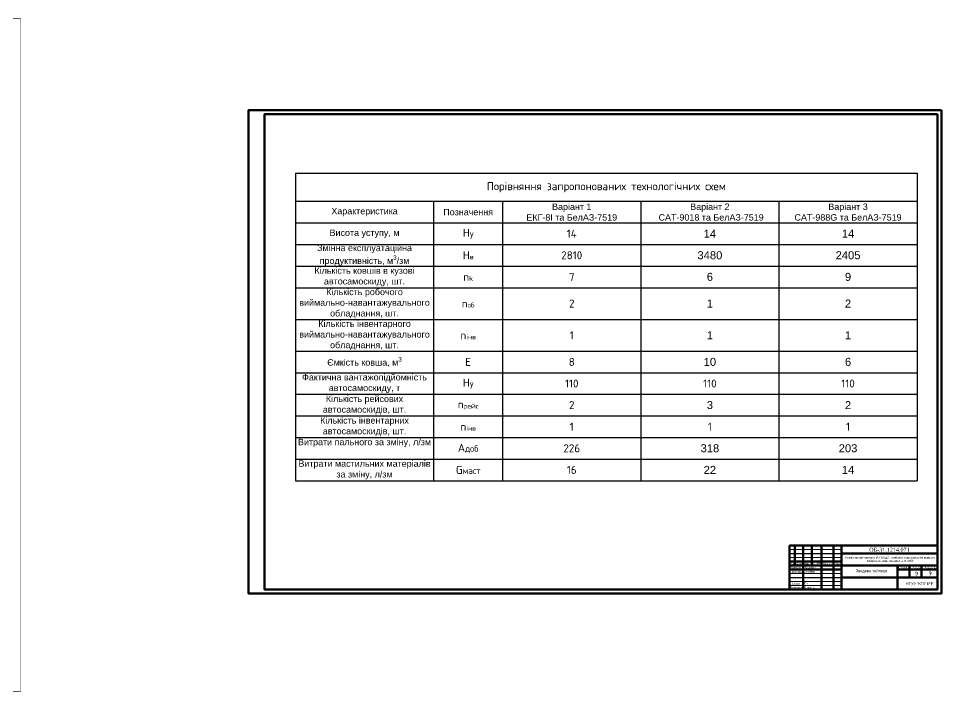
# Model space of a CAD drawing. Header units: millimetres. Extents: x 1400 to 4853, y -623 to 1865.
# Drawn here: x 3700 to 4853, y 356 to 1197 of the extents above; entities that cross this region are included whole.
import ezdxf

# ---------------------------------------------------------------- set-up
doc = ezdxf.new("R2010")
doc.units = ezdxf.units.MM
doc.layers.add('Выноски', color=112, linetype='Continuous', lineweight=20)
doc.layers.add('Рамки', color=202, linetype='Continuous', lineweight=50)
doc.styles.get("Standard").update_dxf_attribs({"font": 'isocpeur.ttf'})
doc.styles.add('times', font='times.ttf')

# ---------------------------------------------------------------- blocks, each defined once
blk = doc.blocks.new('*T148')
at = {"color": 0, "linetype": 'ByBlock', "lineweight": -2, "transparency": 16777216}
for p, q in [((0, 0), (776.7, 0)), ((0, 0), (0, -384.3)), ((776.7, 0), (776.7, -384.3)), ((0, -35), (776.7, -35)), ((172.6, -35), (172.6, -384.3)), ((258.9, -35), (258.9, -384.3)), ((431.5, -35), (431.5, -384.3)), ((604.1, -35), (604.1, -384.3)), ((0, -62), (776.7, -62)), ((0, -89), (776.7, -89)), ((0, -116), (776.7, -116)), ((0, -143), (776.7, -143)), ((0, -182.7), (776.7, -182.7)), ((0, -222.3), (776.7, -222.3)), ((0, -249.3), (776.7, -249.3)), ((0, -276.3), (776.7, -276.3)), ((0, -303.3), (776.7, -303.3)), ((0, -330.3), (776.7, -330.3)), ((0, -357.3), (776.7, -357.3)), ((0, -384.3), (776.7, -384.3))]:
    blk.add_line(p, q, dxfattribs=at)
at = {"color": 0, "transparency": 16777216, "attachment_point": 5}
for s, insert, char_height, width in [('Порівняння запропонованих технологічних схем', (388.4, -17.5), 10, 773.748), ('{\\f@Arial Unicode MS|b0|i0|c204|p34;Характеристика}', (86.3, -48.5), 8, 169.611), ('{\\f@Arial Unicode MS|b0|i0|c204|p34;Позначення}', (215.8, -48.5), 8, 83.305), ('{\\f@Arial Unicode MS|b0|i0|c204|p34;Варіант \\f@Arial Unicode MS|b0|i0|c0|p34;1\\f@Arial Unicode MS|b0|i0|c204|p34; \\PЕКГ-8І та БелАЗ-7519}', (345.2, -48.5), 8, 169.611), ('{\\f@Arial Unicode MS|b0|i0|c204|p34;Варіант 2 \\P \\f@Arial Unicode MS|b0|i0|c0|p34;CAT-9018\\f@Arial Unicode MS|b0|i0|c204|p34; та БелАЗ-7519}', (517.8, -48.5), 8, 169.611), ('{\\f@Arial Unicode MS|b0|i0|c204|p34;Варіант 3 \\P\\f@Arial Unicode MS|b0|i0|c0|p34;CAT-988G\\f@Arial Unicode MS|b0|i0|c204|p34; та БелАЗ-7519}', (690.4, -48.5), 8, 169.611), ('{\\f@Arial Unicode MS|b0|i0|c204|p34;Висота уступу, м}', (86.3, -75.5), 8, 169.611), ('Н{\\H0.8x;у}', (215.8, -75.5), 10, 83.305), ('14', (345.2, -75.5), 10, 169.611), ('{\\f@Arial Unicode MS|b0|i0|c0|p34;14', (517.8, -75.5), 10, 169.611), ('{\\f@Arial Unicode MS|b0|i0|c0|p34;14', (690.4, -75.5), 10, 169.611), ('\\A1;{\\f@Arial Unicode MS|b0|i0|c204|p34;Змінна експлуатаційна продуктивність, м\\H0.7x;\\S3^ ;\\H1.4286x;/зм}', (86.3, -102.5), 8, 169.611), ('Н{\\H0.6x;в}', (215.8, -102.5), 10, 83.305), ('2810', (345.2, -102.5), 10, 169.611), ('{\\f@Arial Unicode MS|b0|i0|c204|p34;3480', (517.8, -102.5), 10, 169.611), ('{\\f@Arial Unicode MS|b0|i0|c204|p34;2405', (690.4, -102.5), 10, 169.611), ('{\\f@Arial Unicode MS|b0|i0|c204|p34;Кількість ковшів в кузові автосамоскиду, шт.}', (86.3, -129.5), 8, 169.611), ('7', (345.2, -129.5), 10, 169.611), ('{\\f@Arial Unicode MS|b0|i0|c204|p34;6', (517.8, -129.5), 10, 169.611), ('{\\f@Arial Unicode MS|b0|i0|c204|p34;9', (690.4, -129.5), 10, 169.611), ('n{\\H0.6x;k}', (215.8, -129.5), 10, 83.305), ('{\\f@Arial Unicode MS|b0|i0|c204|p34;Кількість робочого виймально-навантажувального обладнання, шт.}', (86.3, -162.8), 8, 169.611), ('n{\\H0.6x;об}', (215.8, -162.8), 10, 83.305), ('2', (345.2, -162.8), 10, 169.611), ('{\\f@Arial Unicode MS|b0|i0|c204|p34;1', (517.8, -162.8), 10, 169.611), ('{\\f@Arial Unicode MS|b0|i0|c204|p34;2', (690.4, -162.8), 10, 169.611), ('{\\f@Arial Unicode MS|b0|i0|c204|p34;Кількість інвентарного виймально-навантажувального обладнання, шт.}', (86.3, -202.5), 8, 169.611), ('n{\\H0.6x;інв}', (215.8, -202.5), 10, 83.305), ('1', (345.2, -202.5), 10, 169.611), ('{\\f@Arial Unicode MS|b0|i0|c204|p34;1', (517.8, -202.5), 10, 169.611), ('{\\f@Arial Unicode MS|b0|i0|c204|p34;1', (690.4, -202.5), 10, 169.611), ('\\A1;{\\f@Arial Unicode MS|b0|i0|c204|p34;Ємкість ковша, м\\H0.7x;\\S3^ ;}', (86.3, -235.8), 8, 169.611), ('{\\f@Arial Unicode MS|b0|i0|c0|p34;10', (517.8, -235.8), 10, 169.611), ('{\\f@Arial Unicode MS|b0|i0|c204|p34;6', (690.4, -235.8), 10, 169.611), ('Е', (215.8, -235.8), 10, 83.305), ('8', (345.2, -235.8), 10, 169.611), ('{\\f@Arial Unicode MS|b0|i0|c204|p34;Фактична вантажопідйомність автосамоскиду, т}', (86.3, -262.8), 8, 169.611), ('Н{\\H0.8x;у}', (215.8, -262.8), 10, 83.305), ('110', (345.2, -262.8), 10, 169.611), ('110', (517.8, -262.8), 10, 169.611), ('110', (690.4, -262.8), 10, 169.611), ('{\\f@Arial Unicode MS|b0|i0|c204|p34;Кількість рейсових автосамоскидів, шт.}', (86.3, -289.8), 8, 169.611), ('n{\\H0.6x;рейс}', (215.8, -289.8), 10, 83.305), ('2', (345.2, -289.8), 10, 169.611), ('{\\f@Arial Unicode MS|b0|i0|c204|p34;3', (517.8, -289.8), 10, 169.611), ('{\\f@Arial Unicode MS|b0|i0|c204|p34;2', (690.4, -289.8), 10, 169.611), ('{\\f@Arial Unicode MS|b0|i0|c204|p34;Кількість інвентарних автосамоскидів, шт.}', (86.3, -316.8), 8, 169.611), ('n{\\H0.6x;інв}', (215.8, -316.8), 10, 83.305), ('1', (345.2, -316.8), 10, 169.611), ('1', (517.8, -316.8), 10, 169.611), ('1', (690.4, -316.8), 10, 169.611), ('{\\f@Arial Unicode MS|b0|i0|c204|p34;Витрати пального за зміну, л/зм\\P              }', (86.3, -343.8), 8, 169.611), ('А{\\H0.8x;доб}', (215.8, -343.8), 10, 83.305), ('226', (345.2, -343.8), 10, 169.611), ('{\\f@Arial Unicode MS|b0|i0|c204|p34;318', (517.8, -343.8), 10, 169.611), ('{\\f@Arial Unicode MS|b0|i0|c204|p34;203', (690.4, -343.8), 10, 169.611), ('{\\f@Arial Unicode MS|b0|i0|c204|p34;Витрати мастильних матеріалів за зміну, л/зм}', (86.3, -370.8), 8, 169.611), ('G{\\H0.8x;маст}', (215.8, -370.8), 10, 83.305), ('16', (345.2, -370.8), 10, 169.611), ('{\\f@Arial Unicode MS|b0|i0|c204|p34;22', (517.8, -370.8), 10, 169.611), ('{\\f@Arial Unicode MS|b0|i0|c204|p34;14', (690.4, -370.8), 10, 169.611)]:
    blk.add_mtext(s, dxfattribs=dict(at, insert=insert, char_height=char_height, width=width))

msp = doc.modelspace()

# ---------------------------------------------------------------- linework, layer by layer
at = {"lineweight": 80}
for p, q in [((4662.7957, 538.6094), (4847.7957, 538.6094)), ((4690.7308, 513.6044), (4690.7308, 538.6094))]:
    msp.add_line(p, q, dxfattribs=at)
for p, q in [((4662.7957, 528.6094), (4727.7957, 528.6094)), ((4662.7957, 498.6094), (4727.7957, 498.6094))]:
    msp.add_line(p, q)
at = {"color": 3, "lineweight": 80, "ltscale": 0.5, "const_width": 0.5}
for points in [[(3108.4717, 1197.1429), (3108.4717, 1197.1429), (3702.4717, 1197.1429)], [(3702.4717, 1197.1429), (3702.4717, 1197.1429), (3702.4717, 356.1429)], [(3702.4717, 356.1429), (3702.4717, 356.1429), (3108.5082, 356.1429)]]:
    msp.add_lwpolyline(points, dxfattribs=at)
at = {"lineweight": 50}
for points in [[(4852.7957, 1082.6094), (4852.7957, 478.6094), (3986.7957, 478.6094), (3986.7957, 1082.6094)], [(4847.7957, 1077.6094), (4847.7957, 483.6094), (4006.7957, 483.6094), (4006.7957, 1077.6094)]]:
    msp.add_lwpolyline(points, close=True, dxfattribs=at)
at = {"layer": 'Рамки', "color": 0, "lineweight": 80}
for p, q in [((4662.7957, 483.6094), (4662.7957, 538.6094)), ((4669.6743, 513.6094), (4669.6743, 538.6094)), ((4679.8536, 483.6094), (4679.8536, 538.6094)), ((4702.7957, 483.6094), (4702.7957, 538.6094)), ((4717.7957, 483.6094), (4717.7957, 538.6094)), ((4727.7957, 483.6094), (4727.7957, 538.6094)), ((4847.7957, 538.6094), (4847.7957, 483.6094)), ((4727.7957, 528.6094), (4847.7957, 528.6094)), ((4662.7957, 518.6094), (4727.7957, 518.6094)), ((4662.7957, 513.6094), (4847.7957, 513.6094)), ((4797.7957, 483.6094), (4797.7957, 513.6094)), ((4797.7957, 508.6094), (4847.7957, 508.6094)), ((4812.7957, 498.6094), (4812.7957, 513.6094)), ((4827.7957, 498.6094), (4827.7957, 513.6094)), ((4727.7957, 498.6094), (4847.7957, 498.6094)), ((4847.7957, 483.6094), (4662.7957, 483.6094))]:
    msp.add_line(p, q, dxfattribs=at)
at = {"layer": 'Рамки', "color": 0, "lineweight": 20}
for p, q in [((4662.7957, 533.6094), (4727.7957, 533.6094)), ((4662.7957, 523.6094), (4727.7957, 523.6094)), ((4662.7957, 503.6094), (4727.7957, 503.6094)), ((4662.7957, 493.6094), (4727.7957, 493.6094)), ((4662.7957, 488.6094), (4727.7957, 488.6094))]:
    msp.add_line(p, q, dxfattribs=at)
at = {"layer": 'Рамки', "color": 0}
msp.add_line((4662.7957, 508.6094), (4727.7957, 508.6094), dxfattribs=at)

# ---------------------------------------------------------------- block references
msp.add_blockref('*T148', (4045.5872, 1003.7959))

# ---------------------------------------------------------------- texts
at = {"attachment_point": 1}
for s, width, insert, char_height in [('\\pi0.57663;{\\f@Arial Unicode MS|b0|i0|c204|p34;Реконструкція кар\'єру ПАТ"МКДЗ" з вибором раціонального варіанту \\P\\pi27.198;виймально-навантажувальних робіт}', 112.72898, (4732.041, 524.692), 2.5), ('9', 10.845043, (4819.3367, 505.7008), 5), ('9', 10.845043, (4836.4749, 506.0506), 5), ('\\pi5.3946;{\\f@Arial Unicode MS|b0|i0|c204|p34;НТУУ "КПІ" ІЕЕ}', 44.681396, (4802.7686, 492.4079), 3.5)]:
    msp.add_mtext_dynamic_manual_height_columns(s, width=width, gutter_width=12.5, heights=[0], dxfattribs=dict(at, insert=insert, char_height=char_height))
at = {"char_height": 2.5, "attachment_point": 1, "style": 'times'}
for s, width, insert in [('Зм.', 3.773926, (4664.0298, 517.1186)), ('Кільк.', 7.769854, (4670.1524, 517.4735))]:
    msp.add_mtext_dynamic_manual_height_columns(s, width=width, gutter_width=12.5, heights=[0], dxfattribs=dict(at, insert=insert))
at = {"lineweight": 25, "insert": (4732.0276, 508.6358), "char_height": 3.5, "attachment_point": 1}
msp.add_mtext_dynamic_manual_height_columns('\\pi13.665;{\\f@Arial Unicode MS|b0|i0|c204|p34;Зведена таблиця}', width=66.108759, gutter_width=0, heights=[11.4444], dxfattribs=at)
at = {"layer": 'Выноски', "color": 0, "style": 'times'}
for s, height, p in [('ОБ-31.1214.071', 5, (4762.4079, 530.678)), ('Розроб.', 3, (4663.4598, 509.3033)), ('Коломис', 2.5, (4681.6238, 509.8523)), ('Підпис', 2.5, (4704.4595, 514.9398)), ('Дата', 2.5, (4719.3128, 514.9024)), ('Стадія', 2.5, (4799.1858, 509.7017)), ('Аркуш', 2.5, (4816.4566, 509.4416)), ('Аркушів', 2.5, (4831.6454, 509.5315)), ('Перевір.', 3, (4663.4598, 504.3033)), ('Косенко', 2.5, (4681.179, 504.6722)), ('Н.конт.', 3, (4663.4598, 489.6363)), ('Затверд.', 3, (4663.4598, 484.3033)), ('Ган', 2.5, (4681.2765, 489.8355)), ('Кравець', 2.5, (4681.3113, 484.9087))]:
    msp.add_text(s, height=height, dxfattribs=at).set_placement(p)
at = {"layer": 'Выноски', "color": 0, "char_height": 2.5, "width": 25, "attachment_point": 8, "style": 'times'}
for s, insert in [('Арк.', (4684.4768, 514.2265)), ('№ док.', (4697.0325, 514.5218))]:
    msp.add_mtext(s, dxfattribs=dict(at, insert=insert))

doc.saveas('drawing.dxf')
